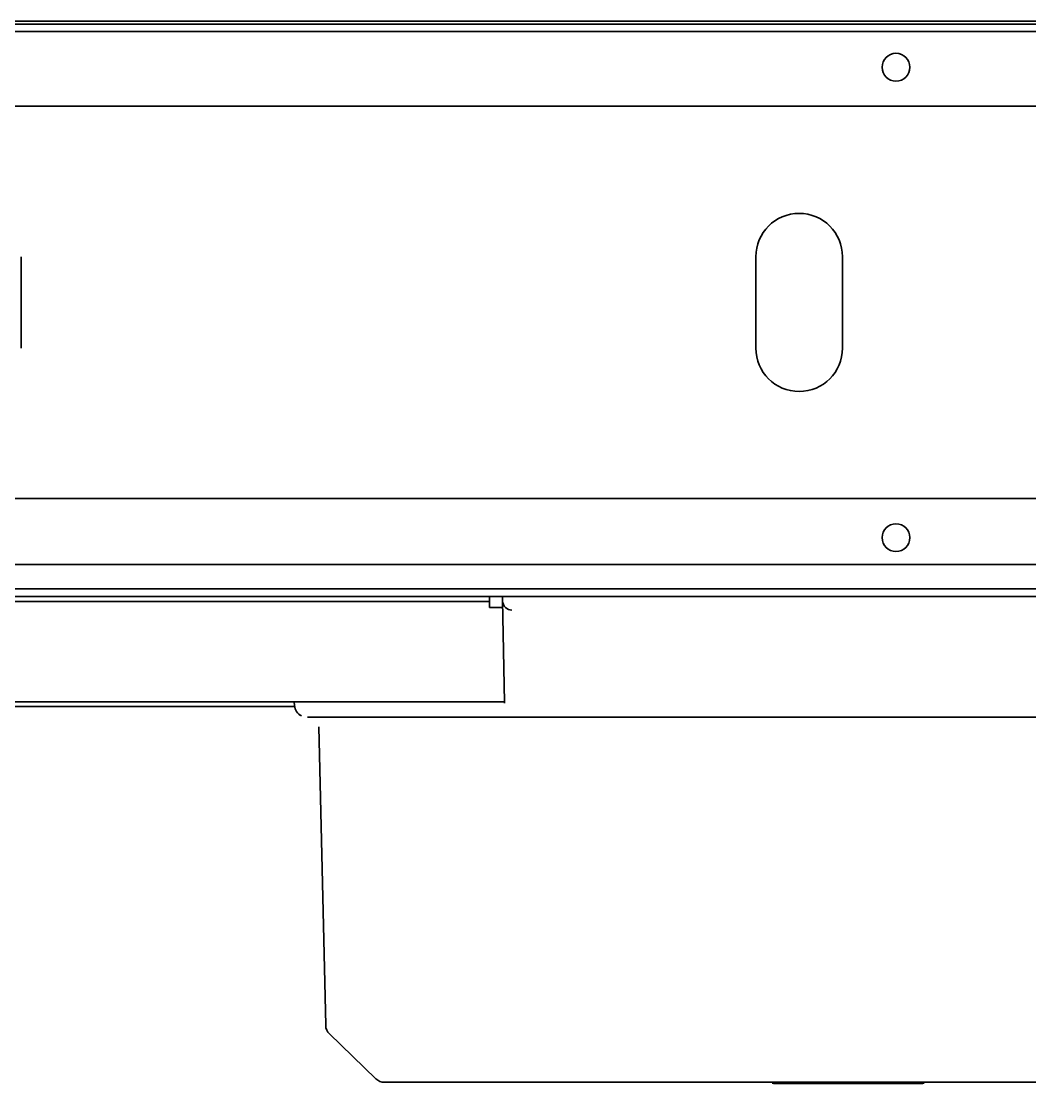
# Model space of a CAD drawing. Extents: x 53 to 4124, y 6244 to 10190.
# Drawn here: x 2417.9 to 2580.9, y 9297.7 to 9469.3 of the extents above; entities that cross this region are included whole.
import ezdxf

# ---------------------------------------------------------------- set-up
doc = ezdxf.new("R2010")
doc.units = 0
doc.header["$LTSCALE"] = 5
doc.layers.add('1', color=7, linetype='CONTINUOUS', true_color=0xffffff)

msp = doc.modelspace()

# ---------------------------------------------------------------- linework, layer by layer
at = {"layer": '1', "color": 7, "linetype": 'Continuous', "lineweight": 35}
for p, q in [((2897.78, 9469.32), (2280.78, 9469.32)), ((2895.78, 9468.86), (2282.78, 9468.86)), ((2895.78, 9467.67), (2282.78, 9467.67)), ((2280.78, 9455.59), (2897.78, 9455.59)), ((2417.93, 9431.27), (2417.93, 9416.51)), ((2536.63, 9416.51), (2536.63, 9431.27)), ((2550.63, 9431.27), (2550.63, 9416.51)), ((2280.78, 9392.19), (2897.78, 9392.19)), ((2897.78, 9381.56), (2280.78, 9381.56)), ((2280.78, 9377.62), (2897.78, 9377.62)), ((2962.28, 9376.39), (2216.28, 9376.39)), ((2491.58, 9375.59), (2391.73, 9375.59)), ((2493.58, 9375.59), (2491.58, 9375.59)), ((2493.58, 9376.39), (2493.58, 9375.59)), ((2493.58, 9375.59), (2493.58, 9374.59)), ((2495.72, 9375.67), (2495.71, 9376.39)), ((2495.81, 9370.36), (2495.72, 9375.67)), ((2495.74, 9374.59), (2493.58, 9374.59)), ((2496, 9359.33), (2495.81, 9370.36)), ((2365.73, 9358.59), (2462.1, 9358.59)), ((2464.11, 9359.39), (2365.74, 9359.39)), ((2462.08, 9358.79), (2462.05, 9359.39)), ((2462.08, 9358.79), (2462.08, 9358.79)), ((2464.11, 9359.39), (2466.05, 9359.39)), ((2466.05, 9359.39), (2495, 9359.39)), ((2495, 9359.39), (2495.87, 9359.39)), ((2496.01, 9359.14), (2496, 9359.33)), ((2605.57, 9356.89), (2464.18, 9356.89)), ((2467.12, 9307.11), (2465.99, 9355.31)), ((2467.12, 9307.09), (2467.12, 9307.11)), ((2475.25, 9298.46), (2467.73, 9305.72)), ((2477.45, 9297.9), (2476.64, 9297.9)), ((2494.59, 9297.9), (2477.45, 9297.9)), ((2496.55, 9297.9), (2494.59, 9297.9)), ((2606.55, 9297.9), (2496.55, 9297.9)), ((2539.39, 9297.9), (2539.39, 9297.67)), ((2539.61, 9297.9), (2539.61, 9297.67)), ((2541.03, 9297.69), (2541.03, 9297.9)), ((2543.62, 9297.69), (2543.62, 9297.67)), ((2544.29, 9297.69), (2544.29, 9297.67)), ((2563.7, 9297.67), (2563.7, 9297.9))]:
    msp.add_line(p, q, dxfattribs=at)
for centre in [(2559.28, 9461.89), (2559.28, 9385.89)]:
    msp.add_circle(centre, 2.25, dxfattribs=at)
for centre, radius, start, end in [((2543.63, 9431.27), 7, 0, 180), ((2543.63, 9416.51), 7, 180, 0), ((2497.22, 9375.69), 1.5, 181, 270), ((2464.08, 9358.89), 2, 183, 244.1569), ((2464.08, 9358.89), 2, 183, 243.9732), ((2469.12, 9307.16), 2, 182, 226), ((2476.64, 9299.9), 2, 226, 270)]:
    msp.add_arc(centre, radius, start, end, dxfattribs=at)
msp.add_open_spline([(2495.87, 9359.39), (2495.9, 9359.39), (2495.92, 9359.4), (2495.94, 9359.4), (2495.95, 9359.41), (2495.96, 9359.41), (2495.97, 9359.42), (2495.97, 9359.42), (2495.98, 9359.44), (2495.99, 9359.45), (2496, 9359.48), (2496, 9359.48), (2496, 9359.5), (2496, 9359.52), (2496, 9359.53)], degree=3, knots=[0, 0, 0, 0, 0.25, 0.25, 0.375, 0.4375, 0.4375, 0.5, 0.5, 0.75, 0.75, 0.875, 0.875, 1, 1, 1, 1], dxfattribs=at)
for points, degree in [([(2539.47, 9297.9), (2539.47, 9297.69)], 1), ([(2539.47, 9297.69), (2539.47, 9297.69), (2541.97, 9297.69), (2541.97, 9297.69)], 3), ([(2541.97, 9297.9), (2541.97, 9297.69)], 1), ([(2541.97, 9297.69), (2542.12, 9297.69), (2542.45, 9297.69), (2542.74, 9297.69)], 3), ([(2542.74, 9297.9), (2542.74, 9297.69)], 1), ([(2542.74, 9297.69), (2542.74, 9297.69), (2545.85, 9297.69), (2545.85, 9297.69)], 3), ([(2545.85, 9297.9), (2545.85, 9297.69)], 1), ([(2545.85, 9297.69), (2546.49, 9297.69), (2547.2, 9297.69), (2547.96, 9297.69)], 3), ([(2547.96, 9297.9), (2547.96, 9297.69)], 1), ([(2547.96, 9297.69), (2547.96, 9297.69), (2548.43, 9297.69), (2548.43, 9297.69)], 3), ([(2548.43, 9297.9), (2548.43, 9297.69)], 1), ([(2548.43, 9297.69), (2548.47, 9297.69), (2548.73, 9297.69), (2549.04, 9297.69)], 3), ([(2549.04, 9297.9), (2549.04, 9297.69)], 1), ([(2549.04, 9297.69), (2549.04, 9297.69), (2554.04, 9297.69), (2554.04, 9297.69)], 3), ([(2554.04, 9297.9), (2554.04, 9297.69)], 1), ([(2554.04, 9297.69), (2554.35, 9297.69), (2554.61, 9297.69), (2554.67, 9297.69)], 3), ([(2554.67, 9297.9), (2554.67, 9297.69)], 1), ([(2554.67, 9297.69), (2554.67, 9297.69), (2555.13, 9297.69), (2555.13, 9297.69)], 3), ([(2555.13, 9297.9), (2555.13, 9297.69)], 1), ([(2555.13, 9297.69), (2555.89, 9297.69), (2556.6, 9297.69), (2557.24, 9297.69)], 3), ([(2557.24, 9297.9), (2557.24, 9297.69)], 1), ([(2557.24, 9297.69), (2557.24, 9297.69), (2560.36, 9297.69), (2560.36, 9297.69)], 3), ([(2560.36, 9297.9), (2560.36, 9297.69)], 1), ([(2560.36, 9297.69), (2560.65, 9297.69), (2560.97, 9297.69), (2561.12, 9297.69)], 3), ([(2561.12, 9297.9), (2561.12, 9297.69)], 1), ([(2561.12, 9297.69), (2561.12, 9297.69), (2563.62, 9297.69), (2563.62, 9297.69)], 3), ([(2563.62, 9297.9), (2563.62, 9297.69)], 1)]:
    msp.add_open_spline(points, degree=degree, dxfattribs=at)

doc.saveas('drawing.dxf')
